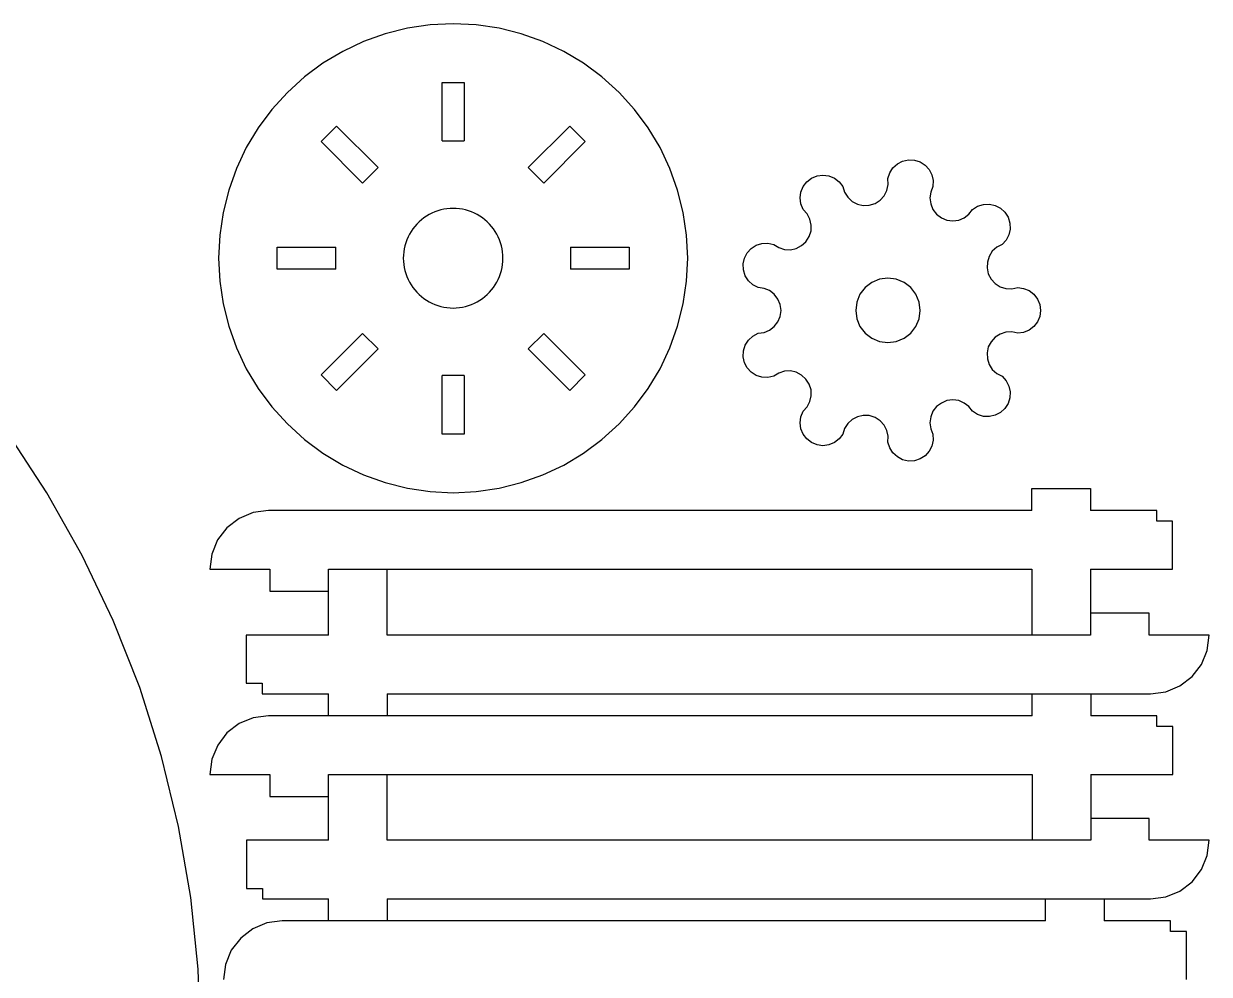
# Model space of a CAD drawing. Header units: inches. Extents: x 0.9 to 27.8, y 0.5 to 18.5.
# Drawn here: x 17.37 to 27.48, y 10.09 to 18.19 of the extents above; entities that cross this region are included whole.
import ezdxf

# ---------------------------------------------------------------- set-up
doc = ezdxf.new("R2010")
doc.units = ezdxf.units.IN
doc.header["$MEASUREMENT"] = 0
doc.layers.get('0').update_dxf_attribs({"color": 13, "true_color": 0xff5454})

msp = doc.modelspace()

# ---------------------------------------------------------------- linework, layer by layer
for p, q in [((20.452, 18.107), (20.267, 18.041)), ((20.642, 18.155), (20.452, 18.107)), ((20.836, 18.184), (20.642, 18.155)), ((21.032, 18.193), (20.836, 18.184)), ((21.228, 18.184), (21.032, 18.193)), ((21.423, 18.155), (21.228, 18.184)), ((21.613, 18.107), (21.423, 18.155)), ((21.798, 18.041), (21.613, 18.107)), ((20.267, 18.041), (20.09, 17.957)), ((21.975, 17.957), (21.798, 18.041)), ((20.09, 17.957), (19.921, 17.856)), ((22.143, 17.856), (21.975, 17.957)), ((19.921, 17.856), (19.764, 17.739)), ((22.301, 17.739), (22.143, 17.856)), ((19.764, 17.739), (19.618, 17.607)), ((22.447, 17.607), (22.301, 17.739)), ((19.618, 17.607), (19.486, 17.462)), ((20.939, 17.193), (20.939, 17.693)), ((20.939, 17.693), (21.126, 17.693)), ((21.126, 17.693), (21.126, 17.193)), ((22.578, 17.462), (22.447, 17.607)), ((19.486, 17.462), (19.369, 17.304)), ((22.695, 17.304), (22.578, 17.462)), ((19.369, 17.304), (19.268, 17.136)), ((19.905, 17.188), (20.038, 17.32)), ((20.038, 17.32), (20.392, 16.967)), ((21.673, 16.967), (22.027, 17.32)), ((22.027, 17.32), (22.159, 17.188)), ((22.796, 17.136), (22.695, 17.304)), ((20.939, 17.193), (21.126, 17.193)), ((19.268, 17.136), (19.185, 16.959)), ((20.259, 16.834), (19.905, 17.188)), ((22.159, 17.188), (21.806, 16.834)), ((22.88, 16.959), (22.796, 17.136)), ((24.782, 16.964), (24.82, 16.998)), ((24.82, 16.998), (24.865, 17.022)), ((24.865, 17.022), (24.915, 17.033)), ((24.915, 17.033), (24.966, 17.03)), ((24.966, 17.03), (25.014, 17.015)), ((25.014, 17.015), (25.057, 16.988)), ((25.057, 16.988), (25.092, 16.95)), ((19.185, 16.959), (19.118, 16.774)), ((20.259, 16.834), (20.392, 16.967)), ((21.673, 16.967), (21.806, 16.834)), ((22.946, 16.774), (22.88, 16.959)), ((24.088, 16.876), (24.136, 16.895)), ((24.136, 16.895), (24.186, 16.902)), ((24.186, 16.902), (24.237, 16.895)), ((24.237, 16.895), (24.284, 16.876)), ((24.74, 16.872), (24.755, 16.921)), ((24.755, 16.921), (24.782, 16.964)), ((25.092, 16.95), (25.115, 16.905)), ((25.115, 16.905), (25.126, 16.855)), ((23.998, 16.757), (24.017, 16.804)), ((24.017, 16.804), (24.048, 16.845)), ((24.048, 16.845), (24.088, 16.876)), ((24.284, 16.876), (24.324, 16.845)), ((24.324, 16.845), (24.355, 16.804)), ((24.355, 16.804), (24.37, 16.756)), ((24.731, 16.771), (24.742, 16.821)), ((24.742, 16.821), (24.74, 16.872)), ((25.124, 16.804), (25.105, 16.757)), ((25.126, 16.855), (25.124, 16.804)), ((19.118, 16.774), (19.071, 16.583)), ((22.994, 16.583), (22.946, 16.774)), ((23.991, 16.707), (23.998, 16.757)), ((23.998, 16.656), (23.991, 16.707)), ((24.37, 16.756), (24.398, 16.713)), ((24.398, 16.713), (24.435, 16.678)), ((24.63, 16.661), (24.673, 16.689)), ((24.673, 16.689), (24.707, 16.726)), ((24.707, 16.726), (24.731, 16.771)), ((25.105, 16.757), (25.098, 16.707)), ((25.098, 16.707), (25.105, 16.656)), ((19.071, 16.583), (19.042, 16.389)), ((20.876, 16.588), (20.851, 16.578)), ((20.901, 16.597), (20.876, 16.588)), ((20.927, 16.605), (20.901, 16.597)), ((20.953, 16.611), (20.927, 16.605)), ((20.979, 16.615), (20.953, 16.611)), ((21.006, 16.617), (20.979, 16.615)), ((21.032, 16.618), (21.006, 16.617)), ((21.059, 16.617), (21.032, 16.618)), ((21.086, 16.615), (21.059, 16.617)), ((21.112, 16.611), (21.086, 16.615)), ((21.138, 16.605), (21.112, 16.611)), ((21.164, 16.597), (21.138, 16.605)), ((21.189, 16.588), (21.164, 16.597)), ((21.213, 16.578), (21.189, 16.588)), ((23.023, 16.389), (22.994, 16.583)), ((24.017, 16.609), (23.998, 16.656)), ((24.051, 16.571), (24.017, 16.609)), ((24.435, 16.678), (24.481, 16.655)), ((24.481, 16.655), (24.53, 16.644)), ((24.53, 16.644), (24.581, 16.646)), ((24.581, 16.646), (24.63, 16.661)), ((25.105, 16.656), (25.124, 16.609)), ((25.124, 16.609), (25.155, 16.569)), ((25.431, 16.569), (25.462, 16.609)), ((25.462, 16.609), (25.505, 16.636)), ((25.505, 16.636), (25.554, 16.652)), ((25.554, 16.652), (25.605, 16.654)), ((25.605, 16.654), (25.654, 16.643)), ((25.654, 16.643), (25.7, 16.619)), ((25.7, 16.619), (25.737, 16.585)), ((25.737, 16.585), (25.765, 16.542)), ((20.723, 16.484), (20.705, 16.464)), ((20.741, 16.503), (20.723, 16.484)), ((20.761, 16.521), (20.741, 16.503)), ((20.783, 16.537), (20.761, 16.521)), ((20.805, 16.552), (20.783, 16.537)), ((20.828, 16.566), (20.805, 16.552)), ((20.851, 16.578), (20.828, 16.566)), ((21.237, 16.566), (21.213, 16.578)), ((21.26, 16.552), (21.237, 16.566)), ((21.282, 16.537), (21.26, 16.552)), ((21.303, 16.521), (21.282, 16.537)), ((21.323, 16.503), (21.303, 16.521)), ((21.342, 16.484), (21.323, 16.503)), ((21.36, 16.464), (21.342, 16.484)), ((24.075, 16.526), (24.051, 16.571)), ((24.086, 16.476), (24.075, 16.526)), ((25.155, 16.569), (25.196, 16.538)), ((25.196, 16.538), (25.243, 16.518)), ((25.243, 16.518), (25.293, 16.511)), ((25.293, 16.511), (25.344, 16.518)), ((25.344, 16.518), (25.391, 16.538)), ((25.391, 16.538), (25.431, 16.569)), ((25.765, 16.542), (25.78, 16.493)), ((25.78, 16.493), (25.782, 16.442)), ((19.042, 16.389), (19.032, 16.193)), ((20.66, 16.398), (20.648, 16.374)), ((20.673, 16.421), (20.66, 16.398)), ((20.688, 16.443), (20.673, 16.421)), ((20.705, 16.464), (20.688, 16.443)), ((21.376, 16.443), (21.36, 16.464)), ((21.391, 16.421), (21.376, 16.443)), ((21.405, 16.398), (21.391, 16.421)), ((21.417, 16.374), (21.405, 16.398)), ((23.032, 16.193), (23.023, 16.389)), ((24.068, 16.377), (24.084, 16.426)), ((24.084, 16.426), (24.086, 16.476)), ((25.771, 16.393), (25.748, 16.348)), ((25.782, 16.442), (25.771, 16.393)), ((19.532, 16.099), (19.532, 16.287)), ((19.532, 16.287), (20.032, 16.287)), ((20.032, 16.099), (20.032, 16.287)), ((20.621, 16.299), (20.615, 16.273)), ((20.628, 16.325), (20.621, 16.299)), ((20.637, 16.35), (20.628, 16.325)), ((20.648, 16.374), (20.637, 16.35)), ((21.427, 16.35), (21.417, 16.374)), ((21.437, 16.325), (21.427, 16.35)), ((21.444, 16.299), (21.437, 16.325)), ((21.45, 16.273), (21.444, 16.299)), ((22.032, 16.287), (22.032, 16.099)), ((22.032, 16.287), (22.532, 16.287)), ((22.532, 16.287), (22.532, 16.099)), ((23.574, 16.276), (23.617, 16.303)), ((23.617, 16.303), (23.665, 16.319)), ((23.665, 16.319), (23.716, 16.321)), ((23.716, 16.321), (23.766, 16.31)), ((23.766, 16.31), (23.809, 16.283)), ((23.809, 16.283), (23.858, 16.267)), ((23.958, 16.276), (24.004, 16.3)), ((24.004, 16.3), (24.041, 16.334)), ((24.041, 16.334), (24.068, 16.377)), ((25.668, 16.286), (25.63, 16.252)), ((25.713, 16.31), (25.668, 16.286)), ((25.748, 16.348), (25.713, 16.31)), ((19.032, 16.193), (19.042, 15.997)), ((20.608, 16.22), (20.607, 16.193)), ((20.607, 16.193), (20.608, 16.166)), ((20.611, 16.246), (20.608, 16.22)), ((20.615, 16.273), (20.611, 16.246)), ((21.454, 16.246), (21.45, 16.273)), ((21.456, 16.22), (21.454, 16.246)), ((21.457, 16.193), (21.456, 16.22)), ((21.456, 16.166), (21.457, 16.193)), ((23.023, 15.997), (23.032, 16.193)), ((23.505, 16.144), (23.516, 16.193)), ((23.516, 16.193), (23.539, 16.238)), ((23.539, 16.238), (23.574, 16.276)), ((23.858, 16.267), (23.909, 16.265)), ((23.909, 16.265), (23.958, 16.276)), ((25.603, 16.209), (25.588, 16.16)), ((25.63, 16.252), (25.603, 16.209)), ((20.032, 16.099), (19.532, 16.099)), ((20.608, 16.166), (20.611, 16.14)), ((20.611, 16.14), (20.615, 16.114)), ((20.615, 16.114), (20.621, 16.087)), ((20.621, 16.087), (20.628, 16.062)), ((21.437, 16.062), (21.444, 16.087)), ((21.444, 16.087), (21.45, 16.114)), ((21.45, 16.114), (21.454, 16.14)), ((21.454, 16.14), (21.456, 16.166)), ((22.532, 16.099), (22.032, 16.099)), ((23.507, 16.093), (23.505, 16.144)), ((23.522, 16.044), (23.507, 16.093)), ((25.588, 16.16), (25.585, 16.11)), ((25.585, 16.11), (25.596, 16.06)), ((19.042, 15.997), (19.071, 15.803)), ((20.628, 16.062), (20.637, 16.037)), ((20.637, 16.037), (20.648, 16.012)), ((20.648, 16.012), (20.66, 15.988)), ((20.66, 15.988), (20.673, 15.965)), ((21.391, 15.965), (21.405, 15.988)), ((21.405, 15.988), (21.417, 16.012)), ((21.417, 16.012), (21.427, 16.037)), ((21.427, 16.037), (21.437, 16.062)), ((22.994, 15.803), (23.023, 15.997)), ((23.55, 16.001), (23.522, 16.044)), ((23.587, 15.967), (23.55, 16.001)), ((24.602, 15.986), (24.545, 15.942)), ((24.668, 16.014), (24.602, 15.986)), ((24.74, 16.023), (24.668, 16.014)), ((24.811, 16.014), (24.74, 16.023)), ((24.877, 15.986), (24.811, 16.014)), ((24.934, 15.942), (24.877, 15.986)), ((25.596, 16.06), (25.62, 16.015)), ((25.62, 16.015), (25.654, 15.977)), ((25.654, 15.977), (25.697, 15.95)), ((20.673, 15.965), (20.688, 15.943)), ((20.688, 15.943), (20.705, 15.922)), ((20.705, 15.922), (20.723, 15.902)), ((20.723, 15.902), (20.741, 15.883)), ((20.741, 15.883), (20.761, 15.866)), ((21.303, 15.866), (21.323, 15.883)), ((21.323, 15.883), (21.342, 15.902)), ((21.342, 15.902), (21.36, 15.922)), ((21.36, 15.922), (21.376, 15.943)), ((21.376, 15.943), (21.391, 15.965)), ((23.633, 15.943), (23.587, 15.967)), ((23.683, 15.936), (23.633, 15.943)), ((23.73, 15.917), (23.683, 15.936)), ((23.771, 15.886), (23.73, 15.917)), ((23.802, 15.845), (23.771, 15.886)), ((24.501, 15.885), (24.474, 15.819)), ((24.545, 15.942), (24.501, 15.885)), ((24.978, 15.885), (24.934, 15.942)), ((25.005, 15.819), (24.978, 15.885)), ((25.697, 15.95), (25.746, 15.934)), ((25.746, 15.934), (25.797, 15.932)), ((25.797, 15.932), (25.847, 15.943)), ((25.847, 15.943), (25.897, 15.936)), ((25.897, 15.936), (25.944, 15.917)), ((25.944, 15.917), (25.985, 15.886)), ((25.985, 15.886), (26.016, 15.845)), ((19.071, 15.803), (19.118, 15.613)), ((20.761, 15.866), (20.783, 15.849)), ((20.783, 15.849), (20.805, 15.834)), ((20.805, 15.834), (20.828, 15.821)), ((20.828, 15.821), (20.851, 15.809)), ((20.851, 15.809), (20.876, 15.798)), ((20.876, 15.798), (20.901, 15.789)), ((20.901, 15.789), (20.927, 15.782)), ((20.927, 15.782), (20.953, 15.776)), ((20.953, 15.776), (20.979, 15.772)), ((21.086, 15.772), (21.112, 15.776)), ((21.112, 15.776), (21.138, 15.782)), ((21.138, 15.782), (21.164, 15.789)), ((21.164, 15.789), (21.189, 15.798)), ((21.189, 15.798), (21.213, 15.809)), ((21.213, 15.809), (21.237, 15.821)), ((21.237, 15.821), (21.26, 15.834)), ((21.26, 15.834), (21.282, 15.849)), ((21.282, 15.849), (21.303, 15.866)), ((22.946, 15.613), (22.994, 15.803)), ((23.821, 15.798), (23.802, 15.845)), ((23.828, 15.748), (23.821, 15.798)), ((24.474, 15.819), (24.465, 15.748)), ((25.015, 15.748), (25.005, 15.819)), ((26.016, 15.845), (26.035, 15.798)), ((26.035, 15.798), (26.042, 15.748)), ((20.979, 15.772), (21.006, 15.769)), ((21.006, 15.769), (21.032, 15.768)), ((21.032, 15.768), (21.059, 15.769)), ((21.059, 15.769), (21.086, 15.772)), ((23.802, 15.65), (23.821, 15.697)), ((23.821, 15.697), (23.828, 15.748)), ((24.465, 15.748), (24.474, 15.677)), ((24.474, 15.677), (24.501, 15.61)), ((24.978, 15.61), (25.005, 15.677)), ((25.005, 15.677), (25.015, 15.748)), ((26.035, 15.697), (26.016, 15.65)), ((26.042, 15.748), (26.035, 15.697)), ((19.118, 15.613), (19.185, 15.428)), ((22.88, 15.428), (22.946, 15.613)), ((23.683, 15.559), (23.73, 15.579)), ((23.73, 15.579), (23.771, 15.61)), ((23.771, 15.61), (23.802, 15.65)), ((24.501, 15.61), (24.545, 15.553)), ((24.934, 15.553), (24.978, 15.61)), ((25.944, 15.579), (25.897, 15.559)), ((25.985, 15.61), (25.944, 15.579)), ((26.016, 15.65), (25.985, 15.61)), ((19.905, 15.199), (20.259, 15.552)), ((20.392, 15.42), (20.259, 15.552)), ((21.806, 15.552), (21.673, 15.42)), ((21.806, 15.552), (22.159, 15.199)), ((23.522, 15.452), (23.55, 15.495)), ((23.55, 15.495), (23.587, 15.529)), ((23.587, 15.529), (23.633, 15.553)), ((23.633, 15.553), (23.683, 15.559)), ((24.545, 15.553), (24.602, 15.51)), ((24.602, 15.51), (24.668, 15.482)), ((24.668, 15.482), (24.74, 15.473)), ((24.74, 15.473), (24.811, 15.482)), ((24.811, 15.482), (24.877, 15.51)), ((24.877, 15.51), (24.934, 15.553)), ((25.62, 15.481), (25.596, 15.436)), ((25.654, 15.519), (25.62, 15.481)), ((25.697, 15.546), (25.654, 15.519)), ((25.746, 15.561), (25.697, 15.546)), ((25.797, 15.564), (25.746, 15.561)), ((25.847, 15.553), (25.797, 15.564)), ((25.897, 15.559), (25.847, 15.553)), ((19.185, 15.428), (19.268, 15.25)), ((20.392, 15.42), (20.038, 15.066)), ((22.027, 15.066), (21.673, 15.42)), ((22.796, 15.25), (22.88, 15.428)), ((23.505, 15.352), (23.507, 15.403)), ((23.507, 15.403), (23.522, 15.452)), ((25.596, 15.436), (25.585, 15.386)), ((25.585, 15.386), (25.588, 15.335)), ((23.516, 15.302), (23.505, 15.352)), ((23.539, 15.257), (23.516, 15.302)), ((25.588, 15.335), (25.603, 15.287)), ((25.603, 15.287), (25.63, 15.244)), ((19.268, 15.25), (19.369, 15.082)), ((20.038, 15.066), (19.905, 15.199)), ((21.126, 15.193), (20.939, 15.193)), ((20.939, 14.693), (20.939, 15.193)), ((21.126, 15.193), (21.126, 14.693)), ((22.159, 15.199), (22.027, 15.066)), ((22.695, 15.082), (22.796, 15.25)), ((23.574, 15.22), (23.539, 15.257)), ((23.617, 15.192), (23.574, 15.22)), ((23.665, 15.177), (23.617, 15.192)), ((23.716, 15.175), (23.665, 15.177)), ((23.766, 15.186), (23.716, 15.175)), ((23.809, 15.213), (23.766, 15.186)), ((23.858, 15.229), (23.809, 15.213)), ((23.909, 15.231), (23.858, 15.229)), ((23.958, 15.22), (23.909, 15.231)), ((24.004, 15.196), (23.958, 15.22)), ((24.041, 15.162), (24.004, 15.196)), ((25.63, 15.244), (25.668, 15.209)), ((25.668, 15.209), (25.713, 15.186)), ((25.713, 15.186), (25.748, 15.148)), ((19.369, 15.082), (19.486, 14.924)), ((22.578, 14.924), (22.695, 15.082)), ((24.068, 15.119), (24.041, 15.162)), ((24.084, 15.07), (24.068, 15.119)), ((24.086, 15.019), (24.084, 15.07)), ((25.748, 15.148), (25.771, 15.103)), ((25.771, 15.103), (25.782, 15.053)), ((24.051, 14.924), (24.075, 14.97)), ((24.075, 14.97), (24.086, 15.019)), ((25.243, 14.978), (25.196, 14.958)), ((25.293, 14.984), (25.243, 14.978)), ((25.344, 14.978), (25.293, 14.984)), ((25.391, 14.958), (25.344, 14.978)), ((25.78, 15.002), (25.765, 14.954)), ((25.782, 15.053), (25.78, 15.002)), ((19.486, 14.924), (19.618, 14.779)), ((22.447, 14.779), (22.578, 14.924)), ((23.998, 14.84), (24.017, 14.887)), ((24.017, 14.887), (24.051, 14.924)), ((25.124, 14.887), (25.105, 14.84)), ((25.155, 14.927), (25.124, 14.887)), ((25.196, 14.958), (25.155, 14.927)), ((25.431, 14.927), (25.391, 14.958)), ((25.462, 14.887), (25.431, 14.927)), ((25.505, 14.859), (25.462, 14.887)), ((25.7, 14.876), (25.654, 14.853)), ((25.737, 14.911), (25.7, 14.876)), ((25.765, 14.954), (25.737, 14.911)), ((19.618, 14.779), (19.764, 14.647)), ((22.301, 14.647), (22.447, 14.779)), ((23.991, 14.789), (23.998, 14.84)), ((23.998, 14.739), (23.991, 14.789)), ((24.398, 14.783), (24.37, 14.74)), ((24.435, 14.818), (24.398, 14.783)), ((24.481, 14.841), (24.435, 14.818)), ((24.53, 14.852), (24.481, 14.841)), ((24.581, 14.85), (24.53, 14.852)), ((24.63, 14.835), (24.581, 14.85)), ((24.673, 14.807), (24.63, 14.835)), ((24.707, 14.77), (24.673, 14.807)), ((24.731, 14.724), (24.707, 14.77)), ((25.105, 14.84), (25.098, 14.789)), ((25.098, 14.789), (25.105, 14.739)), ((25.554, 14.844), (25.505, 14.859)), ((25.605, 14.842), (25.554, 14.844)), ((25.654, 14.853), (25.605, 14.842)), ((17.568, 14.192), (17.231, 14.706)), ((21.126, 14.693), (20.939, 14.693)), ((24.017, 14.692), (23.998, 14.739)), ((24.048, 14.651), (24.017, 14.692)), ((24.355, 14.692), (24.324, 14.651)), ((24.37, 14.74), (24.355, 14.692)), ((24.742, 14.675), (24.731, 14.724)), ((24.74, 14.624), (24.742, 14.675)), ((25.105, 14.739), (25.124, 14.692)), ((25.124, 14.692), (25.126, 14.641)), ((19.764, 14.647), (19.921, 14.53)), ((22.143, 14.53), (22.301, 14.647)), ((24.088, 14.62), (24.048, 14.651)), ((24.136, 14.601), (24.088, 14.62)), ((24.186, 14.594), (24.136, 14.601)), ((24.237, 14.601), (24.186, 14.594)), ((24.284, 14.62), (24.237, 14.601)), ((24.324, 14.651), (24.284, 14.62)), ((24.755, 14.575), (24.74, 14.624)), ((24.782, 14.532), (24.755, 14.575)), ((25.115, 14.591), (25.092, 14.546)), ((25.126, 14.641), (25.115, 14.591)), ((19.921, 14.53), (20.09, 14.429)), ((21.975, 14.429), (22.143, 14.53)), ((24.82, 14.498), (24.782, 14.532)), ((24.865, 14.474), (24.82, 14.498)), ((24.915, 14.463), (24.865, 14.474)), ((24.966, 14.465), (24.915, 14.463)), ((25.014, 14.481), (24.966, 14.465)), ((25.057, 14.508), (25.014, 14.481)), ((25.092, 14.546), (25.057, 14.508)), ((20.09, 14.429), (20.267, 14.345)), ((21.798, 14.345), (21.975, 14.429)), ((20.267, 14.345), (20.452, 14.279)), ((20.452, 14.279), (20.642, 14.232)), ((21.423, 14.232), (21.613, 14.279)), ((21.613, 14.279), (21.798, 14.345)), ((17.869, 13.656), (17.568, 14.192)), ((20.642, 14.232), (20.836, 14.203)), ((20.836, 14.203), (21.032, 14.193)), ((21.032, 14.193), (21.228, 14.203)), ((21.228, 14.203), (21.423, 14.232)), ((25.968, 14.228), (26.468, 14.228)), ((25.968, 14.04), (25.968, 14.228)), ((26.468, 14.228), (26.468, 14.04)), ((19.206, 13.973), (19.102, 13.894)), ((19.326, 14.023), (19.206, 13.973)), ((19.456, 14.04), (19.326, 14.023)), ((25.968, 14.04), (19.456, 14.04)), ((27.032, 14.04), (26.468, 14.04)), ((27.032, 13.95), (27.032, 14.04)), ((19.102, 13.894), (19.023, 13.79)), ((27.168, 13.95), (27.032, 13.95)), ((27.168, 13.54), (27.168, 13.95)), ((19.023, 13.79), (18.973, 13.67)), ((18.133, 13.102), (17.869, 13.656)), ((18.973, 13.67), (18.956, 13.54)), ((18.956, 13.54), (19.468, 13.54)), ((19.468, 13.54), (19.468, 13.353)), ((19.968, 13.353), (19.968, 13.54)), ((19.968, 13.54), (20.468, 13.54)), ((20.468, 13.54), (25.968, 13.54)), ((20.468, 12.978), (20.468, 13.54)), ((25.968, 13.54), (25.968, 12.978)), ((26.468, 13.54), (26.468, 13.165)), ((26.468, 13.54), (27.168, 13.54)), ((19.468, 13.353), (19.968, 13.353)), ((19.968, 12.978), (19.968, 13.353)), ((26.468, 13.165), (26.468, 12.978)), ((26.968, 13.165), (26.468, 13.165)), ((26.968, 12.978), (26.968, 13.165)), ((18.359, 12.53), (18.133, 13.102)), ((19.968, 12.978), (19.268, 12.978)), ((19.268, 12.978), (19.268, 12.568)), ((25.968, 12.978), (20.468, 12.978)), ((26.468, 12.978), (25.968, 12.978)), ((27.48, 12.978), (26.968, 12.978)), ((27.462, 12.848), (27.48, 12.978)), ((27.413, 12.728), (27.462, 12.848)), ((27.333, 12.624), (27.413, 12.728)), ((19.268, 12.568), (19.404, 12.568)), ((19.404, 12.568), (19.404, 12.478)), ((27.109, 12.495), (27.23, 12.545)), ((27.23, 12.545), (27.333, 12.624)), ((18.545, 11.944), (18.359, 12.53)), ((19.404, 12.478), (19.968, 12.478)), ((19.968, 12.29), (19.968, 12.478)), ((20.468, 12.478), (25.969, 12.478)), ((20.468, 12.478), (20.468, 12.29)), ((25.969, 12.478), (26.469, 12.478)), ((25.969, 12.29), (25.969, 12.478)), ((26.469, 12.478), (26.98, 12.478)), ((26.469, 12.478), (26.469, 12.29)), ((26.98, 12.478), (27.109, 12.495)), ((19.327, 12.273), (19.207, 12.223)), ((19.457, 12.29), (19.327, 12.273)), ((19.968, 12.29), (19.457, 12.29)), ((20.468, 12.29), (19.968, 12.29)), ((25.969, 12.29), (20.468, 12.29)), ((27.033, 12.29), (26.469, 12.29)), ((27.033, 12.2), (27.033, 12.29)), ((19.103, 12.144), (19.024, 12.04)), ((19.207, 12.223), (19.103, 12.144)), ((27.169, 12.2), (27.033, 12.2)), ((27.169, 11.79), (27.169, 12.2)), ((19.024, 12.04), (18.974, 11.92)), ((18.69, 11.347), (18.545, 11.944)), ((18.974, 11.92), (18.957, 11.79)), ((18.957, 11.79), (19.469, 11.79)), ((19.469, 11.79), (19.469, 11.603)), ((19.969, 11.79), (20.469, 11.79)), ((19.969, 11.603), (19.969, 11.79)), ((20.469, 11.228), (20.469, 11.79)), ((20.469, 11.79), (25.969, 11.79)), ((25.969, 11.79), (25.969, 11.228)), ((26.469, 11.79), (26.469, 11.415)), ((26.469, 11.79), (27.169, 11.79)), ((19.469, 11.603), (19.969, 11.603)), ((19.969, 11.228), (19.969, 11.603)), ((18.794, 10.741), (18.69, 11.347)), ((26.969, 11.415), (26.469, 11.415)), ((26.469, 11.415), (26.469, 11.228)), ((26.969, 11.228), (26.969, 11.415)), ((19.969, 11.228), (19.269, 11.228)), ((19.269, 11.228), (19.269, 10.818)), ((25.969, 11.228), (20.469, 11.228)), ((26.469, 11.228), (25.969, 11.228)), ((27.48, 11.228), (26.969, 11.228)), ((27.463, 11.098), (27.48, 11.228)), ((27.413, 10.978), (27.463, 11.098)), ((27.334, 10.874), (27.413, 10.978)), ((27.23, 10.795), (27.334, 10.874)), ((18.857, 10.13), (18.794, 10.741)), ((19.269, 10.818), (19.405, 10.818)), ((19.405, 10.818), (19.405, 10.728)), ((19.405, 10.728), (19.969, 10.728)), ((19.969, 10.54), (19.969, 10.728)), ((20.469, 10.728), (26.085, 10.728)), ((20.469, 10.728), (20.469, 10.54)), ((26.085, 10.728), (26.585, 10.728)), ((26.085, 10.54), (26.085, 10.728)), ((26.585, 10.728), (26.98, 10.728)), ((26.585, 10.728), (26.585, 10.54)), ((26.98, 10.728), (27.11, 10.745)), ((27.11, 10.745), (27.23, 10.795)), ((19.444, 10.523), (19.323, 10.473)), ((19.573, 10.54), (19.444, 10.523)), ((19.969, 10.54), (19.573, 10.54)), ((20.469, 10.54), (19.969, 10.54)), ((26.085, 10.54), (20.469, 10.54)), ((27.149, 10.54), (26.585, 10.54)), ((27.149, 10.45), (27.149, 10.54)), ((19.323, 10.473), (19.22, 10.394)), ((27.285, 10.45), (27.149, 10.45)), ((27.285, 10.04), (27.285, 10.45)), ((19.22, 10.394), (19.14, 10.29)), ((19.14, 10.29), (19.09, 10.17)), ((18.878, 9.516), (18.857, 10.13)), ((19.09, 10.17), (19.073, 10.04))]:
    msp.add_line(p, q)

doc.saveas('drawing.dxf')
